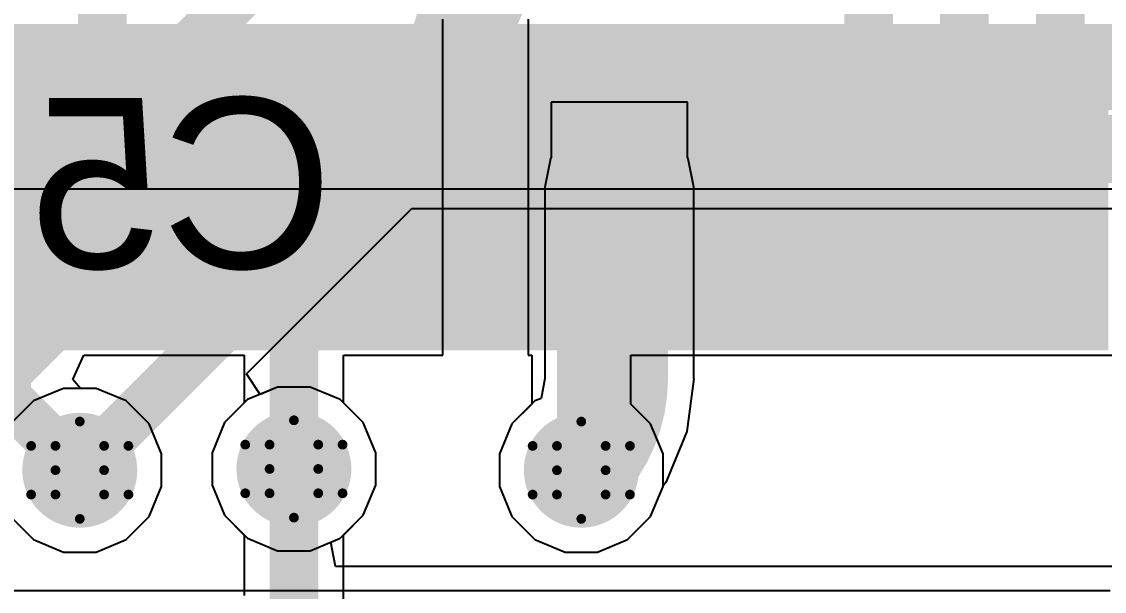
# Model space of a CAD drawing. Header units: inches. Extents: x -4 to 389, y 0 to 108.
# Drawn here: x 19.05 to 24.7, y 30.91 to 33.89 of the extents above; entities that cross this region are included whole.
import ezdxf

# ---------------------------------------------------------------- set-up
doc = ezdxf.new("R2010")
doc.units = ezdxf.units.IN
for name, color, linetype in [('Bottom Layer', 5, 'Continuous'), ('Bottom Overlay', 54, 'Continuous'), ('Bottom Paste', 16, 'Continuous'), ('Bottom Solder', 6, 'Continuous'), ('Drill Drawing', 1, 'Continuous'), ('Signal_1', 16, 'Continuous'), ('Signal_2', 76, 'Continuous'), ('Top Layer', 1, 'Continuous'), ('Top Paste', 8, 'Continuous'), ('Top Solder', 216, 'Continuous'), ('Via Holes', 16, 'Continuous')]:
    doc.layers.add(name, color=color, linetype=linetype)
doc.styles.add('Arial', font='', dxfattribs={"height": 0.2})
doc.styles.get('Arial').set_extended_font_data('Arial')

msp = doc.modelspace()

# ---------------------------------------------------------------- hatches: boundary and pattern name
at = {"layer": 'Bottom Layer'}
for points in [[(21.0025, 32.7063), (21.0025, 33.3413), (21.4597, 33.3413), (21.4597, 32.7063)], [(21.9423, 32.7063), (21.9423, 33.3413), (22.3995, 33.3413), (22.3995, 32.7063)]]:
    msp.add_hatch(color=5, dxfattribs=at).paths.add_polyline_path(points)
h = msp.add_hatch(color=5, dxfattribs=at)
edge = h.paths.add_edge_path()
edge.add_arc((19.3548, 31.5468), 0.3, 0, 360)
h = msp.add_hatch(color=5, dxfattribs=at)
edge = h.paths.add_edge_path()
edge.add_arc((20.4724, 31.5534), 0.3, 0, 360)
h = msp.add_hatch(color=5, dxfattribs=at)
edge = h.paths.add_edge_path()
edge.add_arc((21.9724, 31.5468), 0.3, 0, 360)
at = {"layer": 'Bottom Paste'}
for points in [[(21.0025, 32.7063), (21.0025, 33.3413), (21.4597, 33.3413), (21.4597, 32.7063)], [(21.9423, 32.7063), (21.9423, 33.3413), (22.3995, 33.3413), (22.3995, 32.7063)]]:
    msp.add_hatch(color=16, dxfattribs=at).paths.add_polyline_path(points)
at = {"layer": 'Bottom Solder'}
for points in [[(20.9425, 32.6463), (20.9425, 33.4013), (21.5197, 33.4013), (21.5197, 32.6463)], [(21.8823, 32.6463), (21.8823, 33.4013), (22.4595, 33.4013), (22.4595, 32.6463)]]:
    msp.add_hatch(color=6, dxfattribs=at).paths.add_polyline_path(points)
at = {"layer": 'Signal_1'}
h = msp.add_hatch(color=16, dxfattribs=at)
edge = h.paths.add_edge_path()
edge.add_arc((19.3548, 31.5468), 0.3, 0, 360)
h = msp.add_hatch(color=16, dxfattribs=at)
edge = h.paths.add_edge_path()
edge.add_arc((20.4724, 31.5534), 0.3, 0, 360)
h = msp.add_hatch(color=16, dxfattribs=at)
edge = h.paths.add_edge_path()
edge.add_arc((21.9724, 31.5468), 0.3, 0, 360)
at = {"layer": 'Signal_2'}
h = msp.add_hatch(color=76, dxfattribs=at)
edge = h.paths.add_edge_path()
edge.add_arc((19.3548, 31.5468), 0.3, 0, 360)
h = msp.add_hatch(color=76, dxfattribs=at)
edge = h.paths.add_edge_path()
edge.add_arc((20.4724, 31.5534), 0.3, 0, 360)
h = msp.add_hatch(color=76, dxfattribs=at)
edge = h.paths.add_edge_path()
edge.add_arc((21.9724, 31.5468), 0.3, 0, 360)
at = {"layer": 'Top Layer'}
for points in [[(19.1224, 33.7738), (19.1224, 32.2738), (18.8224, 32.2738), (18.8224, 33.7738)], [(19.6224, 33.7738), (19.6224, 32.2738), (19.3224, 32.2738), (19.3224, 33.7738)], [(20.1224, 33.7738), (20.1224, 32.2738), (19.8224, 32.2738), (19.8224, 33.7738)], [(20.6224, 33.7738), (20.6224, 32.2738), (20.3224, 32.2738), (20.3224, 33.7738)], [(21.1224, 33.7738), (21.1224, 32.2738), (20.8224, 32.2738), (20.8224, 33.7738)], [(21.6224, 33.7738), (21.6224, 32.2738), (21.3224, 32.2738), (21.3224, 33.7738)], [(22.1224, 33.7738), (22.1224, 32.2738), (21.8224, 32.2738), (21.8224, 33.7738)], [(22.6224, 33.7738), (22.6224, 32.2738), (22.3224, 32.2738), (22.3224, 33.7738)], [(23.1224, 33.7738), (23.1224, 32.2738), (22.8224, 32.2738), (22.8224, 33.7738)], [(23.6224, 33.7738), (23.6224, 32.2738), (23.3224, 32.2738), (23.3224, 33.7738)], [(24.1224, 33.7738), (24.1224, 32.2738), (23.8224, 32.2738), (23.8224, 33.7738)], [(24.6224, 33.7738), (24.6224, 32.2738), (24.3224, 32.2738), (24.3224, 33.7738)]]:
    msp.add_hatch(color=1, dxfattribs=at).paths.add_polyline_path(points)
h = msp.add_hatch(color=1, dxfattribs=at)
edge = h.paths.add_edge_path()
edge.add_arc((19.3548, 31.5468), 0.3, 0, 360)
h = msp.add_hatch(color=1, dxfattribs=at)
edge = h.paths.add_edge_path()
edge.add_arc((20.4724, 31.5534), 0.3, 0, 360)
h = msp.add_hatch(color=1, dxfattribs=at)
edge = h.paths.add_edge_path()
edge.add_arc((21.9724, 31.5468), 0.3, 0, 360)
at = {"layer": 'Top Paste'}
for points in [[(19.1224, 33.7738), (19.1224, 32.2738), (18.8224, 32.2738), (18.8224, 33.7738)], [(19.6224, 33.7738), (19.6224, 32.2738), (19.3224, 32.2738), (19.3224, 33.7738)], [(20.1224, 33.7738), (20.1224, 32.2738), (19.8224, 32.2738), (19.8224, 33.7738)], [(20.6224, 33.7738), (20.6224, 32.2738), (20.3224, 32.2738), (20.3224, 33.7738)], [(21.1224, 33.7738), (21.1224, 32.2738), (20.8224, 32.2738), (20.8224, 33.7738)], [(21.6224, 33.7738), (21.6224, 32.2738), (21.3224, 32.2738), (21.3224, 33.7738)], [(22.1224, 33.7738), (22.1224, 32.2738), (21.8224, 32.2738), (21.8224, 33.7738)], [(22.6224, 33.7738), (22.6224, 32.2738), (22.3224, 32.2738), (22.3224, 33.7738)], [(23.1224, 33.7738), (23.1224, 32.2738), (22.8224, 32.2738), (22.8224, 33.7738)], [(23.6224, 33.7738), (23.6224, 32.2738), (23.3224, 32.2738), (23.3224, 33.7738)], [(24.1224, 33.7738), (24.1224, 32.2738), (23.8224, 32.2738), (23.8224, 33.7738)], [(24.6224, 33.7738), (24.6224, 32.2738), (24.3224, 32.2738), (24.3224, 33.7738)]]:
    msp.add_hatch(color=8, dxfattribs=at).paths.add_polyline_path(points)
at = {"layer": 'Top Solder'}
for points in [[(19.224, 33.8754), (19.224, 32.1722), (18.7208, 32.1722), (18.7208, 33.8754)], [(19.724, 33.8754), (19.724, 32.1722), (19.2208, 32.1722), (19.2208, 33.8754)], [(20.224, 33.8754), (20.224, 32.1722), (19.7208, 32.1722), (19.7208, 33.8754)], [(20.724, 33.8754), (20.724, 32.1722), (20.2208, 32.1722), (20.2208, 33.8754)], [(21.224, 33.8754), (21.224, 32.1722), (20.7208, 32.1722), (20.7208, 33.8754)], [(21.724, 33.8754), (21.724, 32.1722), (21.2208, 32.1722), (21.2208, 33.8754)], [(22.224, 33.8754), (22.224, 32.1722), (21.7208, 32.1722), (21.7208, 33.8754)], [(22.724, 33.8754), (22.724, 32.1722), (22.2208, 32.1722), (22.2208, 33.8754)], [(23.224, 33.8754), (23.224, 32.1722), (22.7208, 32.1722), (22.7208, 33.8754)], [(23.724, 33.8754), (23.724, 32.1722), (23.2208, 32.1722), (23.2208, 33.8754)], [(24.224, 33.8754), (24.224, 32.1722), (23.7208, 32.1722), (23.7208, 33.8754)], [(24.724, 33.8754), (24.724, 32.1722), (24.2208, 32.1722), (24.2208, 33.8754)]]:
    msp.add_hatch(color=216, dxfattribs=at).paths.add_polyline_path(points)
at = {"layer": 'Via Holes'}
h = msp.add_hatch(color=7, dxfattribs=at)
edge = h.paths.add_edge_path()
edge.add_arc((20.4724, 31.5534), 0.15, 0, 360)
h = msp.add_hatch(color=7, dxfattribs=at)
edge = h.paths.add_edge_path()
edge.add_arc((19.3548, 31.5468), 0.15, 0, 360)
h = msp.add_hatch(color=7, dxfattribs=at)
edge = h.paths.add_edge_path()
edge.add_arc((21.9724, 31.5468), 0.15, 0, 360)

# ---------------------------------------------------------------- linework, layer by layer
at = {"layer": 'Bottom Layer'}
for p, q in [((22.5265, 33.4683), (21.8153, 33.4683)), ((21.8153, 33.4683), (21.8153, 33.1774)), ((22.5265, 33.1774), (22.5265, 33.4683)), ((21.812, 33.1725), (21.7825, 33.0238)), ((21.8153, 33.1774), (21.812, 33.1725)), ((22.5298, 33.1725), (22.5265, 33.1774)), ((22.5594, 33.0238), (22.5298, 33.1725)), ((21.7825, 33.0238), (21.7825, 32.026)), ((22.5594, 32.026), (22.5594, 33.0238)), ((21.7826, 32.0252), (21.7621, 31.9218)), ((21.7825, 32.026), (21.7826, 32.0252)), ((22.5247, 31.7496), (22.5611, 32.026)), ((22.5611, 32.026), (22.5594, 32.026)), ((19.2699, 31.9738), (19.1129, 31.9088)), ((19.4398, 31.9738), (19.2699, 31.9738)), ((19.5967, 31.9088), (19.4398, 31.9738)), ((20.3875, 31.9804), (20.2305, 31.9154)), ((20.5574, 31.9804), (20.3875, 31.9804)), ((20.7143, 31.9154), (20.5574, 31.9804)), ((19.1129, 31.9088), (18.9928, 31.7887)), ((19.7168, 31.7887), (19.5967, 31.9088)), ((20.2305, 31.9154), (20.1104, 31.7953)), ((20.8344, 31.7953), (20.7143, 31.9154)), ((21.7305, 31.9088), (21.6104, 31.7887)), ((21.7621, 31.9218), (21.7305, 31.9088)), ((19.7818, 31.6317), (19.7168, 31.7887)), ((20.1104, 31.7953), (20.0454, 31.6383)), ((20.8994, 31.6383), (20.8344, 31.7953)), ((21.6104, 31.7887), (21.5454, 31.6317)), ((22.418, 31.4921), (22.5247, 31.7496)), ((19.7818, 31.4619), (19.7818, 31.6317)), ((20.0454, 31.6383), (20.0454, 31.4685)), ((20.8994, 31.4685), (20.8994, 31.6383)), ((21.5454, 31.6317), (21.5454, 31.4619)), ((22.3994, 31.4679), (22.418, 31.4921)), ((19.7168, 31.3049), (19.7818, 31.4619)), ((20.0454, 31.4685), (20.1104, 31.3115)), ((20.8344, 31.3115), (20.8994, 31.4685)), ((21.5454, 31.4619), (21.6104, 31.3049)), ((22.3344, 31.3049), (22.3994, 31.4619)), ((22.3994, 31.4619), (22.3994, 31.4679)), ((20.1104, 31.3115), (20.2305, 31.1914)), ((20.7143, 31.1914), (20.8344, 31.3115)), ((18.9928, 31.3049), (19.1129, 31.1848)), ((19.5967, 31.1848), (19.7168, 31.3049)), ((21.6104, 31.3049), (21.7305, 31.1848)), ((22.2143, 31.1848), (22.3344, 31.3049)), ((19.1129, 31.1848), (19.2699, 31.1198)), ((19.4398, 31.1198), (19.5967, 31.1848)), ((20.2305, 31.1914), (20.3875, 31.1264)), ((20.5574, 31.1264), (20.7143, 31.1914)), ((21.7305, 31.1848), (21.8875, 31.1198)), ((22.0574, 31.1198), (22.2143, 31.1848)), ((19.2699, 31.1198), (19.4398, 31.1198)), ((20.3875, 31.1264), (20.5574, 31.1264)), ((21.8875, 31.1198), (22.0574, 31.1198)), ((24.7327, 30.9173), (8.1902, 30.9173))]:
    msp.add_line(p, q, dxfattribs=at)
for points in [[(21.2363, 33.288, 0.508, 0.508, -0.147325), (21.6649, 34.4162, 0.508, 0.508, 0)], [(21.2311, 33.1405, 0.508, 0.508, -0.017629), (21.2363, 33.288, 0.508, 0.508, 0)], [(21.2363, 33.02, 0.508, 0.508, 0), (21.2363, 33.288, 0.508, 0.508, 0)], [(21.2311, 33.0238, 0.508, 0.508, 0), (21.2311, 33.1405, 0.508, 0.508, 0)], [(22.1709, 32.026, 0.508, 0.508, 0), (22.1709, 33.0238, 0.508, 0.508, 0)], [(22.1709, 32.026, 0.508, 0.508, -0.198912), (21.9724, 31.5468, 0.508, 0.508, 0)]]:
    msp.add_lwpolyline(points, format="xyseb", dxfattribs=at)
for points in [[(21.1093, 33.288, 0.254, 0.254, 1), (21.3633, 33.288, 0.254, 0.254, 1)], [(21.1093, 33.288, 0.254, 0.254, 1), (21.3633, 33.288, 0.254, 0.254, 1)], [(21.1093, 33.288, 0.254, 0.254, 1), (21.3633, 33.288, 0.254, 0.254, 1)], [(21.1041, 33.1405, 0.254, 0.254, 1), (21.3581, 33.1405, 0.254, 0.254, 1)], [(21.1041, 33.1405, 0.254, 0.254, 1), (21.3581, 33.1405, 0.254, 0.254, 1)], [(21.1041, 33.0238, 0.254, 0.254, 1), (21.3581, 33.0238, 0.254, 0.254, 1)], [(21.1093, 33.02, 0.254, 0.254, 1), (21.3633, 33.02, 0.254, 0.254, 1)], [(22.0439, 33.0238, 0.254, 0.254, 1), (22.2979, 33.0238, 0.254, 0.254, 1)], [(22.0439, 32.026, 0.254, 0.254, 1), (22.2979, 32.026, 0.254, 0.254, 1)], [(22.0439, 32.026, 0.254, 0.254, 1), (22.2979, 32.026, 0.254, 0.254, 1)], [(21.8454, 31.5468, 0.254, 0.254, 1), (22.0994, 31.5468, 0.254, 0.254, 1)]]:
    msp.add_lwpolyline(points, format="xyseb", close=True, dxfattribs=at)
at = {"layer": 'Bottom Overlay'}
for points in [[(20.9136, 32.6174, 0.127, 0.127, 0), (20.9136, 33.4302, 0.127, 0.127, 0)], [(20.9136, 33.4302, 0.127, 0.127, 0), (21.4216, 33.4302, 0.127, 0.127, 0)], [(21.9804, 33.4302, 0.127, 0.127, 0), (22.4884, 33.4302, 0.127, 0.127, 0)], [(22.4884, 32.6174, 0.127, 0.127, 0), (22.4884, 33.4302, 0.127, 0.127, 0)], [(20.9136, 32.6174, 0.127, 0.127, 0), (21.4216, 32.6174, 0.127, 0.127, 0)], [(21.9804, 32.6174, 0.127, 0.127, 0), (22.4884, 32.6174, 0.127, 0.127, 0)]]:
    msp.add_lwpolyline(points, format="xyseb", dxfattribs=at)
for points in [[(20.8819, 33.4302, 0.0635, 0.0635, 1), (20.9454, 33.4302, 0.0635, 0.0635, 1)], [(20.8819, 33.4302, 0.0635, 0.0635, 1), (20.9454, 33.4302, 0.0635, 0.0635, 1)], [(21.3899, 33.4302, 0.0635, 0.0635, 1), (21.4534, 33.4302, 0.0635, 0.0635, 1)], [(21.9487, 33.4302, 0.0635, 0.0635, 1), (22.0122, 33.4302, 0.0635, 0.0635, 1)], [(22.4567, 33.4302, 0.0635, 0.0635, 1), (22.5202, 33.4302, 0.0635, 0.0635, 1)], [(22.4567, 33.4302, 0.0635, 0.0635, 1), (22.5202, 33.4302, 0.0635, 0.0635, 1)], [(20.8819, 32.6174, 0.0635, 0.0635, 1), (20.9454, 32.6174, 0.0635, 0.0635, 1)], [(20.8819, 32.6174, 0.0635, 0.0635, 1), (20.9454, 32.6174, 0.0635, 0.0635, 1)], [(21.3899, 32.6174, 0.0635, 0.0635, 1), (21.4534, 32.6174, 0.0635, 0.0635, 1)], [(21.9487, 32.6174, 0.0635, 0.0635, 1), (22.0122, 32.6174, 0.0635, 0.0635, 1)], [(22.4567, 32.6174, 0.0635, 0.0635, 1), (22.5202, 32.6174, 0.0635, 0.0635, 1)], [(22.4567, 32.6174, 0.0635, 0.0635, 1), (22.5202, 32.6174, 0.0635, 0.0635, 1)]]:
    msp.add_lwpolyline(points, format="xyseb", close=True, dxfattribs=at)
at = {"layer": 'Drill Drawing'}
for points in [[(19.2278, 31.6738, 0.0508, 0.0508, 0), (19.3548, 31.8008, 0.0508, 0.0508, 0)], [(19.3548, 31.8008, 0.0508, 0.0508, 0), (19.4818, 31.6738, 0.0508, 0.0508, 0)], [(20.3454, 31.6804, 0.0508, 0.0508, 0), (20.4724, 31.8074, 0.0508, 0.0508, 0)], [(20.4724, 31.8074, 0.0508, 0.0508, 0), (20.5994, 31.6804, 0.0508, 0.0508, 0)], [(21.8454, 31.6738, 0.0508, 0.0508, 0), (21.9724, 31.8008, 0.0508, 0.0508, 0)], [(21.9724, 31.8008, 0.0508, 0.0508, 0), (22.0994, 31.6738, 0.0508, 0.0508, 0)], [(20.2184, 31.6804, 0.0508, 0.0508, 0), (20.3454, 31.5534, 0.0508, 0.0508, 0)], [(20.2184, 31.6804, 0.0508, 0.0508, 0), (20.3454, 31.6804, 0.0508, 0.0508, 0)], [(20.5994, 31.6804, 0.0508, 0.0508, 0), (20.7264, 31.6804, 0.0508, 0.0508, 0)], [(20.5994, 31.5534, 0.0508, 0.0508, 0), (20.7264, 31.6804, 0.0508, 0.0508, 0)], [(19.1008, 31.6738, 0.0508, 0.0508, 0), (19.2278, 31.5468, 0.0508, 0.0508, 0)], [(19.1008, 31.6738, 0.0508, 0.0508, 0), (19.2278, 31.6738, 0.0508, 0.0508, 0)], [(19.4818, 31.6738, 0.0508, 0.0508, 0), (19.6088, 31.6738, 0.0508, 0.0508, 0)], [(19.4818, 31.5468, 0.0508, 0.0508, 0), (19.6088, 31.6738, 0.0508, 0.0508, 0)], [(21.7184, 31.6738, 0.0508, 0.0508, 0), (21.8454, 31.5468, 0.0508, 0.0508, 0)], [(21.7184, 31.6738, 0.0508, 0.0508, 0), (21.8454, 31.6738, 0.0508, 0.0508, 0)], [(22.0994, 31.6738, 0.0508, 0.0508, 0), (22.2264, 31.6738, 0.0508, 0.0508, 0)], [(22.0994, 31.5468, 0.0508, 0.0508, 0), (22.2264, 31.6738, 0.0508, 0.0508, 0)], [(19.1008, 31.4198, 0.0508, 0.0508, 0), (19.2278, 31.5468, 0.0508, 0.0508, 0)], [(19.4818, 31.5468, 0.0508, 0.0508, 0), (19.6088, 31.4198, 0.0508, 0.0508, 0)], [(20.2184, 31.4264, 0.0508, 0.0508, 0), (20.3454, 31.5534, 0.0508, 0.0508, 0)], [(20.5994, 31.5534, 0.0508, 0.0508, 0), (20.7264, 31.4264, 0.0508, 0.0508, 0)], [(21.7184, 31.4198, 0.0508, 0.0508, 0), (21.8454, 31.5468, 0.0508, 0.0508, 0)], [(22.0994, 31.5468, 0.0508, 0.0508, 0), (22.2264, 31.4198, 0.0508, 0.0508, 0)], [(19.1008, 31.4198, 0.0508, 0.0508, 0), (19.2278, 31.4198, 0.0508, 0.0508, 0)], [(19.2278, 31.4198, 0.0508, 0.0508, 0), (19.3548, 31.2928, 0.0508, 0.0508, 0)], [(19.3548, 31.2928, 0.0508, 0.0508, 0), (19.4818, 31.4198, 0.0508, 0.0508, 0)], [(19.4818, 31.4198, 0.0508, 0.0508, 0), (19.6088, 31.4198, 0.0508, 0.0508, 0)], [(20.2184, 31.4264, 0.0508, 0.0508, 0), (20.3454, 31.4264, 0.0508, 0.0508, 0)], [(20.3454, 31.4264, 0.0508, 0.0508, 0), (20.4724, 31.2994, 0.0508, 0.0508, 0)], [(20.4724, 31.2994, 0.0508, 0.0508, 0), (20.5994, 31.4264, 0.0508, 0.0508, 0)], [(20.5994, 31.4264, 0.0508, 0.0508, 0), (20.7264, 31.4264, 0.0508, 0.0508, 0)], [(21.7184, 31.4198, 0.0508, 0.0508, 0), (21.8454, 31.4198, 0.0508, 0.0508, 0)], [(21.8454, 31.4198, 0.0508, 0.0508, 0), (21.9724, 31.2928, 0.0508, 0.0508, 0)], [(21.9724, 31.2928, 0.0508, 0.0508, 0), (22.0994, 31.4198, 0.0508, 0.0508, 0)], [(22.0994, 31.4198, 0.0508, 0.0508, 0), (22.2264, 31.4198, 0.0508, 0.0508, 0)]]:
    msp.add_lwpolyline(points, format="xyseb", dxfattribs=at)
for points in [[(19.3421, 31.8008, 0.0254, 0.0254, 1), (19.3675, 31.8008, 0.0254, 0.0254, 1)], [(19.3421, 31.8008, 0.0254, 0.0254, 1), (19.3675, 31.8008, 0.0254, 0.0254, 1)], [(20.4597, 31.8074, 0.0254, 0.0254, 1), (20.4851, 31.8074, 0.0254, 0.0254, 1)], [(20.4597, 31.8074, 0.0254, 0.0254, 1), (20.4851, 31.8074, 0.0254, 0.0254, 1)], [(21.9597, 31.8008, 0.0254, 0.0254, 1), (21.9851, 31.8008, 0.0254, 0.0254, 1)], [(21.9597, 31.8008, 0.0254, 0.0254, 1), (21.9851, 31.8008, 0.0254, 0.0254, 1)], [(20.2057, 31.6804, 0.0254, 0.0254, 1), (20.2311, 31.6804, 0.0254, 0.0254, 1)], [(20.2057, 31.6804, 0.0254, 0.0254, 1), (20.2311, 31.6804, 0.0254, 0.0254, 1)], [(20.3327, 31.6804, 0.0254, 0.0254, 1), (20.3581, 31.6804, 0.0254, 0.0254, 1)], [(20.3327, 31.6804, 0.0254, 0.0254, 1), (20.3581, 31.6804, 0.0254, 0.0254, 1)], [(20.5867, 31.6804, 0.0254, 0.0254, 1), (20.6121, 31.6804, 0.0254, 0.0254, 1)], [(20.5867, 31.6804, 0.0254, 0.0254, 1), (20.6121, 31.6804, 0.0254, 0.0254, 1)], [(20.7137, 31.6804, 0.0254, 0.0254, 1), (20.7391, 31.6804, 0.0254, 0.0254, 1)], [(20.7137, 31.6804, 0.0254, 0.0254, 1), (20.7391, 31.6804, 0.0254, 0.0254, 1)], [(19.0881, 31.6738, 0.0254, 0.0254, 1), (19.1135, 31.6738, 0.0254, 0.0254, 1)], [(19.0881, 31.6738, 0.0254, 0.0254, 1), (19.1135, 31.6738, 0.0254, 0.0254, 1)], [(19.2151, 31.6738, 0.0254, 0.0254, 1), (19.2405, 31.6738, 0.0254, 0.0254, 1)], [(19.2151, 31.6738, 0.0254, 0.0254, 1), (19.2405, 31.6738, 0.0254, 0.0254, 1)], [(19.4691, 31.6738, 0.0254, 0.0254, 1), (19.4945, 31.6738, 0.0254, 0.0254, 1)], [(19.4691, 31.6738, 0.0254, 0.0254, 1), (19.4945, 31.6738, 0.0254, 0.0254, 1)], [(19.5961, 31.6738, 0.0254, 0.0254, 1), (19.6215, 31.6738, 0.0254, 0.0254, 1)], [(19.5961, 31.6738, 0.0254, 0.0254, 1), (19.6215, 31.6738, 0.0254, 0.0254, 1)], [(21.7057, 31.6738, 0.0254, 0.0254, 1), (21.7311, 31.6738, 0.0254, 0.0254, 1)], [(21.7057, 31.6738, 0.0254, 0.0254, 1), (21.7311, 31.6738, 0.0254, 0.0254, 1)], [(21.8327, 31.6738, 0.0254, 0.0254, 1), (21.8581, 31.6738, 0.0254, 0.0254, 1)], [(21.8327, 31.6738, 0.0254, 0.0254, 1), (21.8581, 31.6738, 0.0254, 0.0254, 1)], [(22.0867, 31.6738, 0.0254, 0.0254, 1), (22.1121, 31.6738, 0.0254, 0.0254, 1)], [(22.0867, 31.6738, 0.0254, 0.0254, 1), (22.1121, 31.6738, 0.0254, 0.0254, 1)], [(22.2137, 31.6738, 0.0254, 0.0254, 1), (22.2391, 31.6738, 0.0254, 0.0254, 1)], [(22.2137, 31.6738, 0.0254, 0.0254, 1), (22.2391, 31.6738, 0.0254, 0.0254, 1)], [(19.2151, 31.5468, 0.0254, 0.0254, 1), (19.2405, 31.5468, 0.0254, 0.0254, 1)], [(19.2151, 31.5468, 0.0254, 0.0254, 1), (19.2405, 31.5468, 0.0254, 0.0254, 1)], [(19.4691, 31.5468, 0.0254, 0.0254, 1), (19.4945, 31.5468, 0.0254, 0.0254, 1)], [(19.4691, 31.5468, 0.0254, 0.0254, 1), (19.4945, 31.5468, 0.0254, 0.0254, 1)], [(20.3327, 31.5534, 0.0254, 0.0254, 1), (20.3581, 31.5534, 0.0254, 0.0254, 1)], [(20.3327, 31.5534, 0.0254, 0.0254, 1), (20.3581, 31.5534, 0.0254, 0.0254, 1)], [(20.5867, 31.5534, 0.0254, 0.0254, 1), (20.6121, 31.5534, 0.0254, 0.0254, 1)], [(20.5867, 31.5534, 0.0254, 0.0254, 1), (20.6121, 31.5534, 0.0254, 0.0254, 1)], [(21.8327, 31.5468, 0.0254, 0.0254, 1), (21.8581, 31.5468, 0.0254, 0.0254, 1)], [(21.8327, 31.5468, 0.0254, 0.0254, 1), (21.8581, 31.5468, 0.0254, 0.0254, 1)], [(22.0867, 31.5468, 0.0254, 0.0254, 1), (22.1121, 31.5468, 0.0254, 0.0254, 1)], [(22.0867, 31.5468, 0.0254, 0.0254, 1), (22.1121, 31.5468, 0.0254, 0.0254, 1)], [(19.0881, 31.4198, 0.0254, 0.0254, 1), (19.1135, 31.4198, 0.0254, 0.0254, 1)], [(19.0881, 31.4198, 0.0254, 0.0254, 1), (19.1135, 31.4198, 0.0254, 0.0254, 1)], [(19.2151, 31.4198, 0.0254, 0.0254, 1), (19.2405, 31.4198, 0.0254, 0.0254, 1)], [(19.2151, 31.4198, 0.0254, 0.0254, 1), (19.2405, 31.4198, 0.0254, 0.0254, 1)], [(19.4691, 31.4198, 0.0254, 0.0254, 1), (19.4945, 31.4198, 0.0254, 0.0254, 1)], [(19.4691, 31.4198, 0.0254, 0.0254, 1), (19.4945, 31.4198, 0.0254, 0.0254, 1)], [(19.5961, 31.4198, 0.0254, 0.0254, 1), (19.6215, 31.4198, 0.0254, 0.0254, 1)], [(19.5961, 31.4198, 0.0254, 0.0254, 1), (19.6215, 31.4198, 0.0254, 0.0254, 1)], [(20.2057, 31.4264, 0.0254, 0.0254, 1), (20.2311, 31.4264, 0.0254, 0.0254, 1)], [(20.2057, 31.4264, 0.0254, 0.0254, 1), (20.2311, 31.4264, 0.0254, 0.0254, 1)], [(20.3327, 31.4264, 0.0254, 0.0254, 1), (20.3581, 31.4264, 0.0254, 0.0254, 1)], [(20.3327, 31.4264, 0.0254, 0.0254, 1), (20.3581, 31.4264, 0.0254, 0.0254, 1)], [(20.5867, 31.4264, 0.0254, 0.0254, 1), (20.6121, 31.4264, 0.0254, 0.0254, 1)], [(20.5867, 31.4264, 0.0254, 0.0254, 1), (20.6121, 31.4264, 0.0254, 0.0254, 1)], [(20.7137, 31.4264, 0.0254, 0.0254, 1), (20.7391, 31.4264, 0.0254, 0.0254, 1)], [(20.7137, 31.4264, 0.0254, 0.0254, 1), (20.7391, 31.4264, 0.0254, 0.0254, 1)], [(21.7057, 31.4198, 0.0254, 0.0254, 1), (21.7311, 31.4198, 0.0254, 0.0254, 1)], [(21.7057, 31.4198, 0.0254, 0.0254, 1), (21.7311, 31.4198, 0.0254, 0.0254, 1)], [(21.8327, 31.4198, 0.0254, 0.0254, 1), (21.8581, 31.4198, 0.0254, 0.0254, 1)], [(21.8327, 31.4198, 0.0254, 0.0254, 1), (21.8581, 31.4198, 0.0254, 0.0254, 1)], [(22.0867, 31.4198, 0.0254, 0.0254, 1), (22.1121, 31.4198, 0.0254, 0.0254, 1)], [(22.0867, 31.4198, 0.0254, 0.0254, 1), (22.1121, 31.4198, 0.0254, 0.0254, 1)], [(22.2137, 31.4198, 0.0254, 0.0254, 1), (22.2391, 31.4198, 0.0254, 0.0254, 1)], [(22.2137, 31.4198, 0.0254, 0.0254, 1), (22.2391, 31.4198, 0.0254, 0.0254, 1)], [(19.3421, 31.2928, 0.0254, 0.0254, 1), (19.3675, 31.2928, 0.0254, 0.0254, 1)], [(19.3421, 31.2928, 0.0254, 0.0254, 1), (19.3675, 31.2928, 0.0254, 0.0254, 1)], [(20.4597, 31.2994, 0.0254, 0.0254, 1), (20.4851, 31.2994, 0.0254, 0.0254, 1)], [(20.4597, 31.2994, 0.0254, 0.0254, 1), (20.4851, 31.2994, 0.0254, 0.0254, 1)], [(21.9597, 31.2928, 0.0254, 0.0254, 1), (21.9851, 31.2928, 0.0254, 0.0254, 1)], [(21.9597, 31.2928, 0.0254, 0.0254, 1), (21.9851, 31.2928, 0.0254, 0.0254, 1)]]:
    msp.add_lwpolyline(points, format="xyseb", close=True, dxfattribs=at)
at = {"layer": 'Signal_1'}
for p, q in [((18.2937, 33.015), (32.2326, 33.015)), ((19.2699, 31.9738), (19.1129, 31.9088)), ((19.4398, 31.9738), (19.2699, 31.9738)), ((19.5967, 31.9088), (19.4398, 31.9738)), ((20.3875, 31.9804), (20.2305, 31.9154)), ((20.5574, 31.9804), (20.3875, 31.9804)), ((20.7143, 31.9154), (20.5574, 31.9804)), ((19.1129, 31.9088), (18.9928, 31.7887)), ((19.7168, 31.7887), (19.5967, 31.9088)), ((20.2305, 31.9154), (20.1104, 31.7953)), ((20.8344, 31.7953), (20.7143, 31.9154)), ((19.7818, 31.6317), (19.7168, 31.7887)), ((20.1104, 31.7953), (20.0454, 31.6383)), ((20.8994, 31.6383), (20.8344, 31.7953)), ((19.7818, 31.4619), (19.7818, 31.6317)), ((20.0454, 31.6383), (20.0454, 31.4685)), ((20.8994, 31.4685), (20.8994, 31.6383)), ((19.7168, 31.3049), (19.7818, 31.4619)), ((20.0454, 31.4685), (20.1104, 31.3115)), ((20.8344, 31.3115), (20.8994, 31.4685)), ((20.1104, 31.3115), (20.2134, 31.2085)), ((20.7314, 31.2085), (20.8344, 31.3115)), ((18.9928, 31.3049), (19.1129, 31.1848)), ((19.5967, 31.1848), (19.7168, 31.3049)), ((20.2134, 31.2085), (20.2134, 30.8921)), ((20.7314, 30.7848), (20.7314, 31.2085)), ((19.1129, 31.1848), (19.2699, 31.1198)), ((19.4398, 31.1198), (19.5967, 31.1848)), ((19.2699, 31.1198), (19.4398, 31.1198))]:
    msp.add_line(p, q, dxfattribs=at)
for points in [[(17.1373, 33.7489, 0.254, 0.254, 0), (31.1073, 33.7489, 0.254, 0.254, 0)], [(18.1864, 33.274, 0.254, 0.254, 0), (32.2326, 33.274, 0.254, 0.254, 0)], [(20.4724, 30.7848, 0.254, 0.254, 0), (20.4724, 31.5534, 0.254, 0.254, 0)]]:
    msp.add_lwpolyline(points, format="xyseb", dxfattribs=at)
msp.add_lwpolyline([(20.4089, 31.5534, 0.127, 0.127, 1), (20.5359, 31.5534, 0.127, 0.127, 1)], format="xyseb", close=True, dxfattribs=at)
at = {"layer": 'Signal_2'}
for p, q in [((20.2247, 32.0504), (21.0877, 32.9134)), ((21.0877, 32.9134), (27.3013, 32.9134)), ((20.2966, 31.9428), (20.2247, 32.0504)), ((20.3875, 31.9804), (20.2966, 31.9428)), ((20.5574, 31.9804), (20.3875, 31.9804)), ((20.7143, 31.9154), (20.5574, 31.9804)), ((20.8344, 31.7953), (20.7143, 31.9154)), ((20.8994, 31.6383), (20.8344, 31.7953)), ((20.8994, 31.4685), (20.8994, 31.6383)), ((20.8344, 31.3115), (20.8994, 31.4685)), ((20.7143, 31.1914), (20.8344, 31.3115)), ((20.6645, 31.1708), (20.7143, 31.1914)), ((20.6897, 31.0438), (20.6645, 31.1708)), ((26.2336, 31.0438), (20.6897, 31.0438))]:
    msp.add_line(p, q, dxfattribs=at)
for points in [[(18.9002, 32.7343, 0.254, 0.254, 0), (21.5735, 35.4076, 0.254, 0.254, 0)], [(18.4658, 31.5468, 0.254, 0.254, 0), (20.4724, 33.5534, 0.254, 0.254, 0)], [(20.4724, 33.5534, 0.254, 0.254, 0), (35.4838, 33.5534, 0.254, 0.254, 0)], [(19.3548, 31.5468, 0.254, 0.254, 0), (20.9804, 33.1724, 0.254, 0.254, 0)], [(20.9804, 33.1724, 0.254, 0.254, 0), (35.306, 33.1724, 0.254, 0.254, 0)]]:
    msp.add_lwpolyline(points, format="xyseb", dxfattribs=at)
for points in [[(20.4089, 33.5534, 0.127, 0.127, 1), (20.5359, 33.5534, 0.127, 0.127, 1)], [(20.4089, 33.5534, 0.127, 0.127, 1), (20.5359, 33.5534, 0.127, 0.127, 1)], [(20.9169, 33.1724, 0.127, 0.127, 1), (21.0439, 33.1724, 0.127, 0.127, 1)], [(20.9169, 33.1724, 0.127, 0.127, 1), (21.0439, 33.1724, 0.127, 0.127, 1)], [(19.2913, 31.5468, 0.127, 0.127, 1), (19.4183, 31.5468, 0.127, 0.127, 1)]]:
    msp.add_lwpolyline(points, format="xyseb", close=True, dxfattribs=at)
at = {"layer": 'Top Layer'}
for p, q in [((21.2494, 32.1468), (21.2494, 33.9008)), ((21.6954, 33.9008), (21.6954, 32.1468)), ((19.3184, 32.0198), (19.3766, 32.1468)), ((19.3766, 32.1468), (20.2134, 32.1468)), ((20.2134, 32.1468), (20.2134, 31.8983)), ((20.7314, 31.8983), (20.7314, 32.1468)), ((20.7314, 32.1468), (21.2494, 32.1468)), ((21.6954, 32.1468), (21.7134, 32.1468)), ((21.7134, 32.1468), (21.7134, 31.8917)), ((22.2314, 31.8917), (22.2314, 32.1468)), ((22.2314, 32.1468), (26.1875, 32.1468)), ((19.3581, 31.9738), (19.3184, 32.0198)), ((19.4398, 31.9738), (19.3581, 31.9738)), ((19.5967, 31.9088), (19.4398, 31.9738)), ((19.7168, 31.7887), (19.5967, 31.9088)), ((20.2134, 31.8983), (20.1104, 31.7953)), ((20.8344, 31.7953), (20.7314, 31.8983)), ((21.7134, 31.8917), (21.6104, 31.7887)), ((22.3344, 31.7887), (22.2314, 31.8917)), ((19.7818, 31.6317), (19.7168, 31.7887)), ((20.1104, 31.7953), (20.0454, 31.6383)), ((20.8994, 31.6383), (20.8344, 31.7953)), ((21.6104, 31.7887), (21.5454, 31.6317)), ((22.3994, 31.6317), (22.3344, 31.7887)), ((19.7818, 31.4619), (19.7818, 31.6317)), ((20.0454, 31.6383), (20.0454, 31.4685)), ((20.8994, 31.4685), (20.8994, 31.6383)), ((21.5454, 31.6317), (21.5454, 31.4619)), ((22.3994, 31.4619), (22.3994, 31.6317)), ((19.7168, 31.3049), (19.7818, 31.4619)), ((20.0454, 31.4685), (20.1104, 31.3115)), ((20.8344, 31.3115), (20.8994, 31.4685)), ((21.5454, 31.4619), (21.6104, 31.3049)), ((22.3344, 31.3049), (22.3994, 31.4619)), ((20.1104, 31.3115), (20.2305, 31.1914)), ((20.7143, 31.1914), (20.8344, 31.3115)), ((18.9928, 31.3049), (19.1129, 31.1848)), ((19.5967, 31.1848), (19.7168, 31.3049)), ((21.6104, 31.3049), (21.7305, 31.1848)), ((22.2143, 31.1848), (22.3344, 31.3049)), ((19.1129, 31.1848), (19.2699, 31.1198)), ((19.4398, 31.1198), (19.5967, 31.1848)), ((20.2305, 31.1914), (20.3875, 31.1264)), ((20.5574, 31.1264), (20.7143, 31.1914)), ((21.7305, 31.1848), (21.8875, 31.1198)), ((22.0574, 31.1198), (22.2143, 31.1848)), ((19.2699, 31.1198), (19.4398, 31.1198)), ((20.3875, 31.1264), (20.5574, 31.1264)), ((21.8875, 31.1198), (22.0574, 31.1198))]:
    msp.add_line(p, q, dxfattribs=at)
for points in [[(23.9724, 33.0238, 0.254, 0.254, 0), (23.9724, 34.607, 0.254, 0.254, 0)], [(21.4724, 33.0238, 0.254, 0.254, 0), (21.4724, 34.2486, 0.254, 0.254, 0)], [(19.4724, 33.0238, 0.254, 0.254, 0), (19.4724, 34.2044, 0.254, 0.254, 0)], [(24.4724, 33.0238, 0.254, 0.254, 0), (24.4724, 34.1996, 0.254, 0.254, 0)], [(23.4724, 33.0238, 0.254, 0.254, 0), (23.4724, 34.1164, 0.254, 0.254, 0)], [(18.9724, 31.9292, 0.254, 0.254, 0), (18.9724, 33.0238, 0.254, 0.254, 0)], [(20.4724, 31.5534, 0.254, 0.254, 0), (20.4724, 33.0238, 0.254, 0.254, 0)], [(21.9724, 31.5468, 0.254, 0.254, 0), (21.9724, 33.0238, 0.254, 0.254, 0)], [(18.9724, 31.9292, 0.254, 0.254, 0), (19.3548, 31.5468, 0.254, 0.254, 0)]]:
    msp.add_lwpolyline(points, format="xyseb", dxfattribs=at)
for points in [[(18.9089, 33.0238, 0.127, 0.127, 1), (19.0359, 33.0238, 0.127, 0.127, 1)], [(19.4089, 33.0238, 0.127, 0.127, 1), (19.5359, 33.0238, 0.127, 0.127, 1)], [(20.4089, 33.0238, 0.127, 0.127, 1), (20.5359, 33.0238, 0.127, 0.127, 1)], [(21.4089, 33.0238, 0.127, 0.127, 1), (21.5359, 33.0238, 0.127, 0.127, 1)], [(21.9089, 33.0238, 0.127, 0.127, 1), (22.0359, 33.0238, 0.127, 0.127, 1)], [(23.4089, 33.0238, 0.127, 0.127, 1), (23.5359, 33.0238, 0.127, 0.127, 1)], [(23.9089, 33.0238, 0.127, 0.127, 1), (24.0359, 33.0238, 0.127, 0.127, 1)], [(24.4089, 33.0238, 0.127, 0.127, 1), (24.5359, 33.0238, 0.127, 0.127, 1)], [(18.9089, 31.9292, 0.127, 0.127, 1), (19.0359, 31.9292, 0.127, 0.127, 1)], [(18.9089, 31.9292, 0.127, 0.127, 1), (19.0359, 31.9292, 0.127, 0.127, 1)], [(19.2913, 31.5468, 0.127, 0.127, 1), (19.4183, 31.5468, 0.127, 0.127, 1)], [(20.4089, 31.5534, 0.127, 0.127, 1), (20.5359, 31.5534, 0.127, 0.127, 1)], [(21.9089, 31.5468, 0.127, 0.127, 1), (22.0359, 31.5468, 0.127, 0.127, 1)]]:
    msp.add_lwpolyline(points, format="xyseb", close=True, dxfattribs=at)

# ---------------------------------------------------------------- texts
at = {"layer": 'Bottom Overlay', "style": 'Arial', "text_generation_flag": 2}
msp.add_text('C5', height=0.889, dxfattribs=at).set_placement((20.6796, 32.601))

doc.saveas('drawing.dxf')
